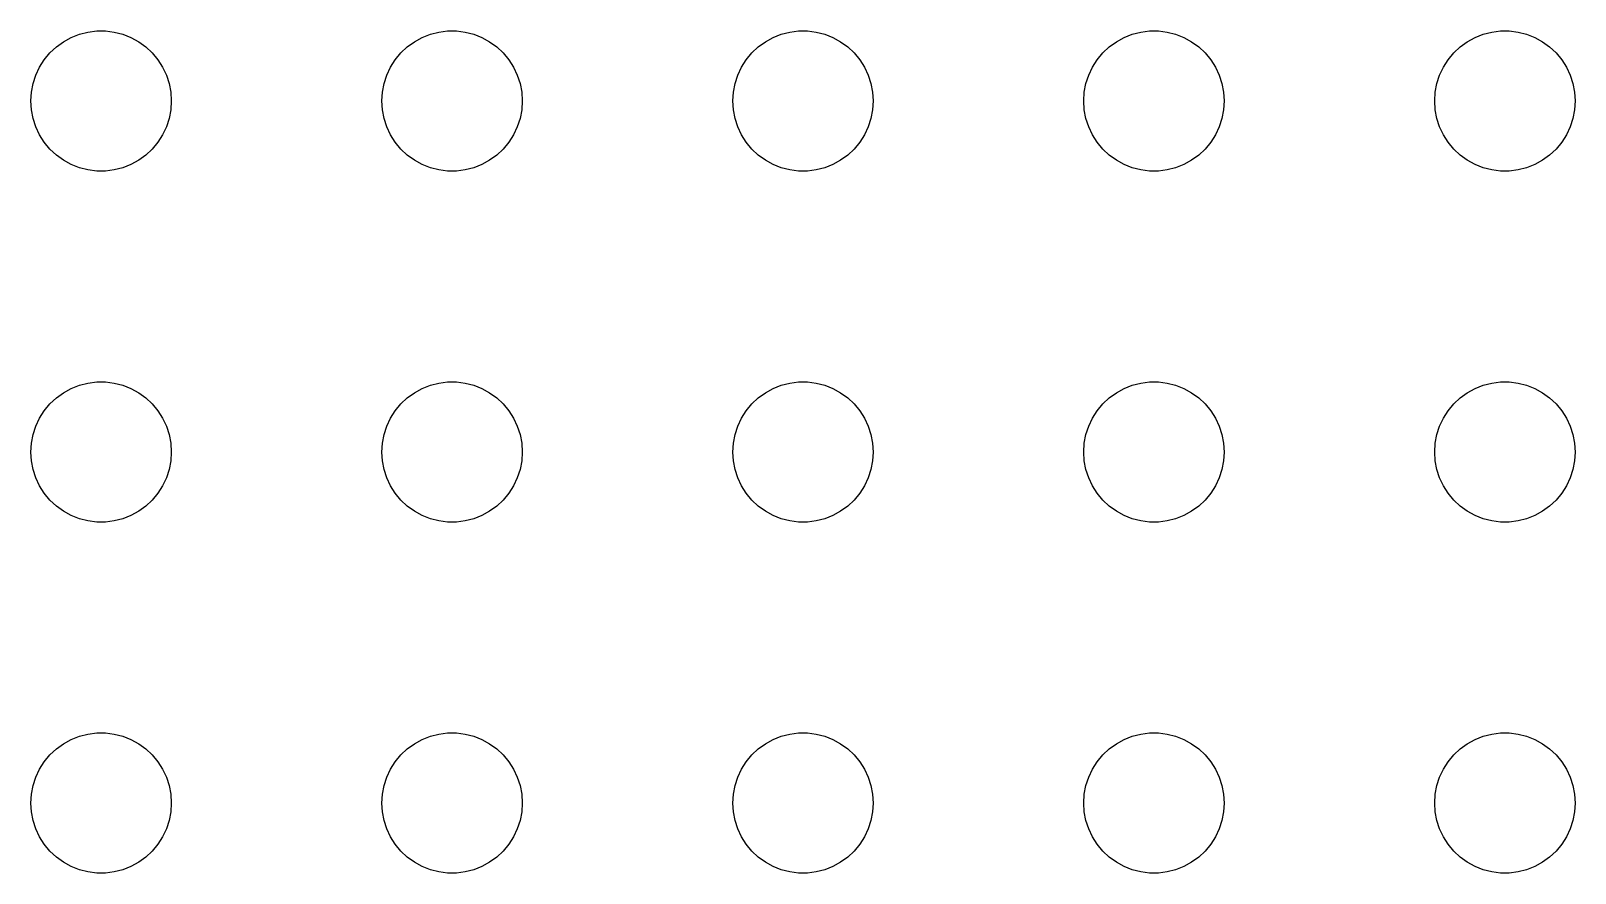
# Model space of a CAD drawing. Header units: metres. Extents: x -134 to 134, y 518 to 1078.
# Drawn here: x -69 to -36, y 546 to 564 of the extents above; entities that cross this region are included whole.
import ezdxf

# ---------------------------------------------------------------- set-up
doc = ezdxf.new("R2010")
doc.units = ezdxf.units.M

msp = doc.modelspace()

# ---------------------------------------------------------------- linework, layer by layer
for p, q in [((-67.9635, 563.927), (-67.7811, 563.973)), ((-67.7811, 563.973), (-67.5942, 563.997)), ((-67.5942, 563.997), (-67.4058, 563.997)), ((-67.4058, 563.997), (-67.2189, 563.973)), ((-67.2189, 563.973), (-67.0365, 563.927)), ((-60.4635, 563.927), (-60.2811, 563.973)), ((-60.2811, 563.973), (-60.0942, 563.997)), ((-60.0942, 563.997), (-59.9058, 563.997)), ((-59.9058, 563.997), (-59.7189, 563.973)), ((-59.7189, 563.973), (-59.5365, 563.927)), ((-52.9635, 563.927), (-52.7811, 563.973)), ((-52.7811, 563.973), (-52.5942, 563.997)), ((-52.5942, 563.997), (-52.4058, 563.997)), ((-52.4058, 563.997), (-52.2189, 563.973)), ((-52.2189, 563.973), (-52.0365, 563.927)), ((-45.4635, 563.927), (-45.2811, 563.973)), ((-45.2811, 563.973), (-45.0942, 563.997)), ((-45.0942, 563.997), (-44.9058, 563.997)), ((-44.9058, 563.997), (-44.7189, 563.973)), ((-44.7189, 563.973), (-44.5365, 563.927)), ((-37.9635, 563.927), (-37.7811, 563.973)), ((-37.7811, 563.973), (-37.5942, 563.997)), ((-37.5942, 563.997), (-37.4058, 563.997)), ((-37.4058, 563.997), (-37.2189, 563.973)), ((-37.2189, 563.973), (-37.0365, 563.927)), ((-68.5934, 563.527), (-68.4561, 563.656)), ((-68.4561, 563.656), (-68.3037, 563.766)), ((-68.3037, 563.766), (-68.1387, 563.857)), ((-68.1387, 563.857), (-67.9635, 563.927)), ((-67.0365, 563.927), (-66.8613, 563.857)), ((-66.8613, 563.857), (-66.6963, 563.766)), ((-66.6963, 563.766), (-66.5439, 563.656)), ((-66.5439, 563.656), (-66.4065, 563.527)), ((-61.0934, 563.527), (-60.9561, 563.656)), ((-60.9561, 563.656), (-60.8037, 563.766)), ((-60.8037, 563.766), (-60.6387, 563.857)), ((-60.6387, 563.857), (-60.4635, 563.927)), ((-59.5365, 563.927), (-59.3613, 563.857)), ((-59.3613, 563.857), (-59.1963, 563.766)), ((-59.1963, 563.766), (-59.0439, 563.656)), ((-59.0439, 563.656), (-58.9065, 563.527)), ((-53.5934, 563.527), (-53.4561, 563.656)), ((-53.4561, 563.656), (-53.3037, 563.766)), ((-53.3037, 563.766), (-53.1387, 563.857)), ((-53.1387, 563.857), (-52.9635, 563.927)), ((-52.0365, 563.927), (-51.8613, 563.857)), ((-51.8613, 563.857), (-51.6963, 563.766)), ((-51.6963, 563.766), (-51.5439, 563.656)), ((-51.5439, 563.656), (-51.4065, 563.527)), ((-46.0934, 563.527), (-45.9561, 563.656)), ((-45.9561, 563.656), (-45.8037, 563.766)), ((-45.8037, 563.766), (-45.6387, 563.857)), ((-45.6387, 563.857), (-45.4635, 563.927)), ((-44.5365, 563.927), (-44.3613, 563.857)), ((-44.3613, 563.857), (-44.1963, 563.766)), ((-44.1963, 563.766), (-44.0439, 563.656)), ((-44.0439, 563.656), (-43.9065, 563.527)), ((-38.5934, 563.527), (-38.4561, 563.656)), ((-38.4561, 563.656), (-38.3037, 563.766)), ((-38.3037, 563.766), (-38.1387, 563.857)), ((-38.1387, 563.857), (-37.9635, 563.927)), ((-37.0365, 563.927), (-36.8613, 563.857)), ((-36.8613, 563.857), (-36.6963, 563.766)), ((-36.6963, 563.766), (-36.5439, 563.656)), ((-36.5439, 563.656), (-36.4065, 563.527)), ((-68.8145, 563.223), (-68.7135, 563.382)), ((-68.7135, 563.382), (-68.5934, 563.527)), ((-66.4065, 563.527), (-66.2865, 563.382)), ((-66.2865, 563.382), (-66.1855, 563.223)), ((-61.3145, 563.223), (-61.2135, 563.382)), ((-61.2135, 563.382), (-61.0934, 563.527)), ((-58.9065, 563.527), (-58.7865, 563.382)), ((-58.7865, 563.382), (-58.6855, 563.223)), ((-53.8145, 563.223), (-53.7135, 563.382)), ((-53.7135, 563.382), (-53.5934, 563.527)), ((-51.4065, 563.527), (-51.2865, 563.382)), ((-51.2865, 563.382), (-51.1855, 563.223)), ((-46.3145, 563.223), (-46.2135, 563.382)), ((-46.2135, 563.382), (-46.0934, 563.527)), ((-43.9065, 563.527), (-43.7865, 563.382)), ((-43.7865, 563.382), (-43.6855, 563.223)), ((-38.8145, 563.223), (-38.7135, 563.382)), ((-38.7135, 563.382), (-38.5934, 563.527)), ((-36.4065, 563.527), (-36.2865, 563.382)), ((-36.2865, 563.382), (-36.1855, 563.223)), ((-68.9529, 562.873), (-68.8947, 563.052)), ((-68.8947, 563.052), (-68.8145, 563.223)), ((-66.1855, 563.223), (-66.1053, 563.052)), ((-66.1053, 563.052), (-66.0471, 562.873)), ((-61.4529, 562.873), (-61.3947, 563.052)), ((-61.3947, 563.052), (-61.3145, 563.223)), ((-58.6855, 563.223), (-58.6053, 563.052)), ((-58.6053, 563.052), (-58.5471, 562.873)), ((-53.9529, 562.873), (-53.8947, 563.052)), ((-53.8947, 563.052), (-53.8145, 563.223)), ((-51.1855, 563.223), (-51.1053, 563.052)), ((-51.1053, 563.052), (-51.0471, 562.873)), ((-46.4529, 562.873), (-46.3947, 563.052)), ((-46.3947, 563.052), (-46.3145, 563.223)), ((-43.6855, 563.223), (-43.6053, 563.052)), ((-43.6053, 563.052), (-43.5471, 562.873)), ((-38.9529, 562.873), (-38.8947, 563.052)), ((-38.8947, 563.052), (-38.8145, 563.223)), ((-36.1855, 563.223), (-36.1053, 563.052)), ((-36.1053, 563.052), (-36.0471, 562.873)), ((-69, 562.5), (-68.9882, 562.688)), ((-68.9882, 562.688), (-68.9529, 562.873)), ((-66.0471, 562.873), (-66.0118, 562.688)), ((-66.0118, 562.688), (-66, 562.5)), ((-61.5, 562.5), (-61.4882, 562.688)), ((-61.4882, 562.688), (-61.4529, 562.873)), ((-58.5471, 562.873), (-58.5118, 562.688)), ((-58.5118, 562.688), (-58.5, 562.5)), ((-54, 562.5), (-53.9882, 562.688)), ((-53.9882, 562.688), (-53.9529, 562.873)), ((-51.0471, 562.873), (-51.0118, 562.688)), ((-51.0118, 562.688), (-51, 562.5)), ((-46.5, 562.5), (-46.4882, 562.688)), ((-46.4882, 562.688), (-46.4529, 562.873)), ((-43.5471, 562.873), (-43.5118, 562.688)), ((-43.5118, 562.688), (-43.5, 562.5)), ((-39, 562.5), (-38.9882, 562.688)), ((-38.9882, 562.688), (-38.9529, 562.873)), ((-36.0471, 562.873), (-36.0118, 562.688)), ((-36.0118, 562.688), (-36, 562.5)), ((-68.9882, 562.312), (-69, 562.5)), ((-66, 562.5), (-66.0118, 562.312)), ((-61.4882, 562.312), (-61.5, 562.5)), ((-58.5, 562.5), (-58.5118, 562.312)), ((-53.9882, 562.312), (-54, 562.5)), ((-51, 562.5), (-51.0118, 562.312)), ((-46.4882, 562.312), (-46.5, 562.5)), ((-43.5, 562.5), (-43.5118, 562.312)), ((-38.9882, 562.312), (-39, 562.5)), ((-36, 562.5), (-36.0118, 562.312)), ((-68.9529, 562.127), (-68.9882, 562.312)), ((-68.8947, 561.948), (-68.9529, 562.127)), ((-66.0471, 562.127), (-66.1053, 561.948)), ((-66.0118, 562.312), (-66.0471, 562.127)), ((-61.4529, 562.127), (-61.4882, 562.312)), ((-61.3947, 561.948), (-61.4529, 562.127)), ((-58.5471, 562.127), (-58.6053, 561.948)), ((-58.5118, 562.312), (-58.5471, 562.127)), ((-53.9529, 562.127), (-53.9882, 562.312)), ((-53.8947, 561.948), (-53.9529, 562.127)), ((-51.0471, 562.127), (-51.1053, 561.948)), ((-51.0118, 562.312), (-51.0471, 562.127)), ((-46.4529, 562.127), (-46.4882, 562.312)), ((-46.3947, 561.948), (-46.4529, 562.127)), ((-43.5471, 562.127), (-43.6053, 561.948)), ((-43.5118, 562.312), (-43.5471, 562.127)), ((-38.9529, 562.127), (-38.9882, 562.312)), ((-38.8947, 561.948), (-38.9529, 562.127)), ((-36.0471, 562.127), (-36.1053, 561.948)), ((-36.0118, 562.312), (-36.0471, 562.127)), ((-68.8145, 561.777), (-68.8947, 561.948)), ((-68.7135, 561.618), (-68.8145, 561.777)), ((-66.1855, 561.777), (-66.2865, 561.618)), ((-66.1053, 561.948), (-66.1855, 561.777)), ((-61.3145, 561.777), (-61.3947, 561.948)), ((-61.2135, 561.618), (-61.3145, 561.777)), ((-58.6855, 561.777), (-58.7865, 561.618)), ((-58.6053, 561.948), (-58.6855, 561.777)), ((-53.8145, 561.777), (-53.8947, 561.948)), ((-53.7135, 561.618), (-53.8145, 561.777)), ((-51.1855, 561.777), (-51.2865, 561.618)), ((-51.1053, 561.948), (-51.1855, 561.777)), ((-46.3145, 561.777), (-46.3947, 561.948)), ((-46.2135, 561.618), (-46.3145, 561.777)), ((-43.6855, 561.777), (-43.7865, 561.618)), ((-43.6053, 561.948), (-43.6855, 561.777)), ((-38.8145, 561.777), (-38.8947, 561.948)), ((-38.7135, 561.618), (-38.8145, 561.777)), ((-36.1855, 561.777), (-36.2865, 561.618)), ((-36.1053, 561.948), (-36.1855, 561.777)), ((-68.5934, 561.473), (-68.7135, 561.618)), ((-68.4561, 561.344), (-68.5934, 561.473)), ((-68.3037, 561.234), (-68.4561, 561.344)), ((-66.5439, 561.344), (-66.6963, 561.234)), ((-66.4065, 561.473), (-66.5439, 561.344)), ((-66.2865, 561.618), (-66.4065, 561.473)), ((-61.0934, 561.473), (-61.2135, 561.618)), ((-60.9561, 561.344), (-61.0934, 561.473)), ((-60.8037, 561.234), (-60.9561, 561.344)), ((-59.0439, 561.344), (-59.1963, 561.234)), ((-58.9065, 561.473), (-59.0439, 561.344)), ((-58.7865, 561.618), (-58.9065, 561.473)), ((-53.5934, 561.473), (-53.7135, 561.618)), ((-53.4561, 561.344), (-53.5934, 561.473)), ((-53.3037, 561.234), (-53.4561, 561.344)), ((-51.5439, 561.344), (-51.6963, 561.234)), ((-51.4065, 561.473), (-51.5439, 561.344)), ((-51.2865, 561.618), (-51.4065, 561.473)), ((-46.0934, 561.473), (-46.2135, 561.618)), ((-45.9561, 561.344), (-46.0934, 561.473)), ((-45.8037, 561.234), (-45.9561, 561.344)), ((-44.0439, 561.344), (-44.1963, 561.234)), ((-43.9065, 561.473), (-44.0439, 561.344)), ((-43.7865, 561.618), (-43.9065, 561.473)), ((-38.5934, 561.473), (-38.7135, 561.618)), ((-38.4561, 561.344), (-38.5934, 561.473)), ((-38.3037, 561.234), (-38.4561, 561.344)), ((-36.5439, 561.344), (-36.6963, 561.234)), ((-36.4065, 561.473), (-36.5439, 561.344)), ((-36.2865, 561.618), (-36.4065, 561.473)), ((-68.1387, 561.143), (-68.3037, 561.234)), ((-67.9635, 561.073), (-68.1387, 561.143)), ((-67.7811, 561.027), (-67.9635, 561.073)), ((-67.5942, 561.003), (-67.7811, 561.027)), ((-67.4058, 561.003), (-67.5942, 561.003)), ((-67.2189, 561.027), (-67.4058, 561.003)), ((-67.0365, 561.073), (-67.2189, 561.027)), ((-66.8613, 561.143), (-67.0365, 561.073)), ((-66.6963, 561.234), (-66.8613, 561.143)), ((-60.6387, 561.143), (-60.8037, 561.234)), ((-60.4635, 561.073), (-60.6387, 561.143)), ((-60.2811, 561.027), (-60.4635, 561.073)), ((-60.0942, 561.003), (-60.2811, 561.027)), ((-59.9058, 561.003), (-60.0942, 561.003)), ((-59.7189, 561.027), (-59.9058, 561.003)), ((-59.5365, 561.073), (-59.7189, 561.027)), ((-59.3613, 561.143), (-59.5365, 561.073)), ((-59.1963, 561.234), (-59.3613, 561.143)), ((-53.1387, 561.143), (-53.3037, 561.234)), ((-52.9635, 561.073), (-53.1387, 561.143)), ((-52.7811, 561.027), (-52.9635, 561.073)), ((-52.5942, 561.003), (-52.7811, 561.027)), ((-52.4058, 561.003), (-52.5942, 561.003)), ((-52.2189, 561.027), (-52.4058, 561.003)), ((-52.0365, 561.073), (-52.2189, 561.027)), ((-51.8613, 561.143), (-52.0365, 561.073)), ((-51.6963, 561.234), (-51.8613, 561.143)), ((-45.6387, 561.143), (-45.8037, 561.234)), ((-45.4635, 561.073), (-45.6387, 561.143)), ((-45.2811, 561.027), (-45.4635, 561.073)), ((-45.0942, 561.003), (-45.2811, 561.027)), ((-44.9058, 561.003), (-45.0942, 561.003)), ((-44.7189, 561.027), (-44.9058, 561.003)), ((-44.5365, 561.073), (-44.7189, 561.027)), ((-44.3613, 561.143), (-44.5365, 561.073)), ((-44.1963, 561.234), (-44.3613, 561.143)), ((-38.1387, 561.143), (-38.3037, 561.234)), ((-37.9635, 561.073), (-38.1387, 561.143)), ((-37.7811, 561.027), (-37.9635, 561.073)), ((-37.5942, 561.003), (-37.7811, 561.027)), ((-37.4058, 561.003), (-37.5942, 561.003)), ((-37.2189, 561.027), (-37.4058, 561.003)), ((-37.0365, 561.073), (-37.2189, 561.027)), ((-36.8613, 561.143), (-37.0365, 561.073)), ((-36.6963, 561.234), (-36.8613, 561.143)), ((-68.1387, 556.357), (-67.9635, 556.427)), ((-67.9635, 556.427), (-67.7811, 556.473)), ((-67.7811, 556.473), (-67.5942, 556.497)), ((-67.5942, 556.497), (-67.4058, 556.497)), ((-67.4058, 556.497), (-67.2189, 556.473)), ((-67.2189, 556.473), (-67.0365, 556.427)), ((-67.0365, 556.427), (-66.8613, 556.357)), ((-60.6387, 556.357), (-60.4635, 556.427)), ((-60.4635, 556.427), (-60.2811, 556.473)), ((-60.2811, 556.473), (-60.0942, 556.497)), ((-60.0942, 556.497), (-59.9058, 556.497)), ((-59.9058, 556.497), (-59.7189, 556.473)), ((-59.7189, 556.473), (-59.5365, 556.427)), ((-59.5365, 556.427), (-59.3613, 556.357)), ((-53.1387, 556.357), (-52.9635, 556.427)), ((-52.9635, 556.427), (-52.7811, 556.473)), ((-52.7811, 556.473), (-52.5942, 556.497)), ((-52.5942, 556.497), (-52.4058, 556.497)), ((-52.4058, 556.497), (-52.2189, 556.473)), ((-52.2189, 556.473), (-52.0365, 556.427)), ((-52.0365, 556.427), (-51.8613, 556.357)), ((-45.6387, 556.357), (-45.4635, 556.427)), ((-45.4635, 556.427), (-45.2811, 556.473)), ((-45.2811, 556.473), (-45.0942, 556.497)), ((-45.0942, 556.497), (-44.9058, 556.497)), ((-44.9058, 556.497), (-44.7189, 556.473)), ((-44.7189, 556.473), (-44.5365, 556.427)), ((-44.5365, 556.427), (-44.3613, 556.357)), ((-38.1387, 556.357), (-37.9635, 556.427)), ((-37.9635, 556.427), (-37.7811, 556.473)), ((-37.7811, 556.473), (-37.5942, 556.497)), ((-37.5942, 556.497), (-37.4058, 556.497)), ((-37.4058, 556.497), (-37.2189, 556.473)), ((-37.2189, 556.473), (-37.0365, 556.427)), ((-37.0365, 556.427), (-36.8613, 556.357)), ((-68.5934, 556.027), (-68.4561, 556.156)), ((-68.4561, 556.156), (-68.3037, 556.266)), ((-68.3037, 556.266), (-68.1387, 556.357)), ((-66.8613, 556.357), (-66.6963, 556.266)), ((-66.6963, 556.266), (-66.5439, 556.156)), ((-66.5439, 556.156), (-66.4065, 556.027)), ((-61.0934, 556.027), (-60.9561, 556.156)), ((-60.9561, 556.156), (-60.8037, 556.266)), ((-60.8037, 556.266), (-60.6387, 556.357)), ((-59.3613, 556.357), (-59.1963, 556.266)), ((-59.1963, 556.266), (-59.0439, 556.156)), ((-59.0439, 556.156), (-58.9065, 556.027)), ((-53.5934, 556.027), (-53.4561, 556.156)), ((-53.4561, 556.156), (-53.3037, 556.266)), ((-53.3037, 556.266), (-53.1387, 556.357)), ((-51.8613, 556.357), (-51.6963, 556.266)), ((-51.6963, 556.266), (-51.5439, 556.156)), ((-51.5439, 556.156), (-51.4065, 556.027)), ((-46.0934, 556.027), (-45.9561, 556.156)), ((-45.9561, 556.156), (-45.8037, 556.266)), ((-45.8037, 556.266), (-45.6387, 556.357)), ((-44.3613, 556.357), (-44.1963, 556.266)), ((-44.1963, 556.266), (-44.0439, 556.156)), ((-44.0439, 556.156), (-43.9065, 556.027)), ((-38.5934, 556.027), (-38.4561, 556.156)), ((-38.4561, 556.156), (-38.3037, 556.266)), ((-38.3037, 556.266), (-38.1387, 556.357)), ((-36.8613, 556.357), (-36.6963, 556.266)), ((-36.6963, 556.266), (-36.5439, 556.156)), ((-36.5439, 556.156), (-36.4065, 556.027)), ((-68.8947, 555.552), (-68.8145, 555.723)), ((-68.8145, 555.723), (-68.7135, 555.882)), ((-68.7135, 555.882), (-68.5934, 556.027)), ((-66.4065, 556.027), (-66.2865, 555.882)), ((-66.2865, 555.882), (-66.1855, 555.723)), ((-66.1855, 555.723), (-66.1053, 555.552)), ((-61.3947, 555.552), (-61.3145, 555.723)), ((-61.3145, 555.723), (-61.2135, 555.882)), ((-61.2135, 555.882), (-61.0934, 556.027)), ((-58.9065, 556.027), (-58.7865, 555.882)), ((-58.7865, 555.882), (-58.6855, 555.723)), ((-58.6855, 555.723), (-58.6053, 555.552)), ((-53.8947, 555.552), (-53.8145, 555.723)), ((-53.8145, 555.723), (-53.7135, 555.882)), ((-53.7135, 555.882), (-53.5934, 556.027)), ((-51.4065, 556.027), (-51.2865, 555.882)), ((-51.2865, 555.882), (-51.1855, 555.723)), ((-51.1855, 555.723), (-51.1053, 555.552)), ((-46.3947, 555.552), (-46.3145, 555.723)), ((-46.3145, 555.723), (-46.2135, 555.882)), ((-46.2135, 555.882), (-46.0934, 556.027)), ((-43.9065, 556.027), (-43.7865, 555.882)), ((-43.7865, 555.882), (-43.6855, 555.723)), ((-43.6855, 555.723), (-43.6053, 555.552)), ((-38.8947, 555.552), (-38.8145, 555.723)), ((-38.8145, 555.723), (-38.7135, 555.882)), ((-38.7135, 555.882), (-38.5934, 556.027)), ((-36.4065, 556.027), (-36.2865, 555.882)), ((-36.2865, 555.882), (-36.1855, 555.723)), ((-36.1855, 555.723), (-36.1053, 555.552)), ((-68.9529, 555.373), (-68.8947, 555.552)), ((-66.1053, 555.552), (-66.0471, 555.373)), ((-61.4529, 555.373), (-61.3947, 555.552)), ((-58.6053, 555.552), (-58.5471, 555.373)), ((-53.9529, 555.373), (-53.8947, 555.552)), ((-51.1053, 555.552), (-51.0471, 555.373)), ((-46.4529, 555.373), (-46.3947, 555.552)), ((-43.6053, 555.552), (-43.5471, 555.373)), ((-38.9529, 555.373), (-38.8947, 555.552)), ((-36.1053, 555.552), (-36.0471, 555.373)), ((-69, 555), (-68.9882, 555.188)), ((-68.9882, 555.188), (-68.9529, 555.373)), ((-66.0471, 555.373), (-66.0118, 555.188)), ((-66.0118, 555.188), (-66, 555)), ((-61.5, 555), (-61.4882, 555.188)), ((-61.4882, 555.188), (-61.4529, 555.373)), ((-58.5471, 555.373), (-58.5118, 555.188)), ((-58.5118, 555.188), (-58.5, 555)), ((-54, 555), (-53.9882, 555.188)), ((-53.9882, 555.188), (-53.9529, 555.373)), ((-51.0471, 555.373), (-51.0118, 555.188)), ((-51.0118, 555.188), (-51, 555)), ((-46.5, 555), (-46.4882, 555.188)), ((-46.4882, 555.188), (-46.4529, 555.373)), ((-43.5471, 555.373), (-43.5118, 555.188)), ((-43.5118, 555.188), (-43.5, 555)), ((-39, 555), (-38.9882, 555.188)), ((-38.9882, 555.188), (-38.9529, 555.373)), ((-36.0471, 555.373), (-36.0118, 555.188)), ((-36.0118, 555.188), (-36, 555)), ((-68.9882, 554.812), (-69, 555)), ((-68.9529, 554.627), (-68.9882, 554.812)), ((-66.0118, 554.812), (-66.0471, 554.627)), ((-66, 555), (-66.0118, 554.812)), ((-61.4882, 554.812), (-61.5, 555)), ((-61.4529, 554.627), (-61.4882, 554.812)), ((-58.5118, 554.812), (-58.5471, 554.627)), ((-58.5, 555), (-58.5118, 554.812)), ((-53.9882, 554.812), (-54, 555)), ((-53.9529, 554.627), (-53.9882, 554.812)), ((-51.0118, 554.812), (-51.0471, 554.627)), ((-51, 555), (-51.0118, 554.812)), ((-46.4882, 554.812), (-46.5, 555)), ((-46.4529, 554.627), (-46.4882, 554.812)), ((-43.5118, 554.812), (-43.5471, 554.627)), ((-43.5, 555), (-43.5118, 554.812)), ((-38.9882, 554.812), (-39, 555)), ((-38.9529, 554.627), (-38.9882, 554.812)), ((-36.0118, 554.812), (-36.0471, 554.627)), ((-36, 555), (-36.0118, 554.812)), ((-68.8947, 554.448), (-68.9529, 554.627)), ((-68.8145, 554.277), (-68.8947, 554.448)), ((-66.1053, 554.448), (-66.1855, 554.277)), ((-66.0471, 554.627), (-66.1053, 554.448)), ((-61.3947, 554.448), (-61.4529, 554.627)), ((-61.3145, 554.277), (-61.3947, 554.448)), ((-58.6053, 554.448), (-58.6855, 554.277)), ((-58.5471, 554.627), (-58.6053, 554.448)), ((-53.8947, 554.448), (-53.9529, 554.627)), ((-53.8145, 554.277), (-53.8947, 554.448)), ((-51.1053, 554.448), (-51.1855, 554.277)), ((-51.0471, 554.627), (-51.1053, 554.448)), ((-46.3947, 554.448), (-46.4529, 554.627)), ((-46.3145, 554.277), (-46.3947, 554.448)), ((-43.6053, 554.448), (-43.6855, 554.277)), ((-43.5471, 554.627), (-43.6053, 554.448)), ((-38.8947, 554.448), (-38.9529, 554.627)), ((-38.8145, 554.277), (-38.8947, 554.448)), ((-36.1053, 554.448), (-36.1855, 554.277)), ((-36.0471, 554.627), (-36.1053, 554.448)), ((-68.7135, 554.118), (-68.8145, 554.277)), ((-68.5934, 553.973), (-68.7135, 554.118)), ((-66.2865, 554.118), (-66.4065, 553.973)), ((-66.1855, 554.277), (-66.2865, 554.118)), ((-61.2135, 554.118), (-61.3145, 554.277)), ((-61.0934, 553.973), (-61.2135, 554.118)), ((-58.7865, 554.118), (-58.9065, 553.973)), ((-58.6855, 554.277), (-58.7865, 554.118)), ((-53.7135, 554.118), (-53.8145, 554.277)), ((-53.5934, 553.973), (-53.7135, 554.118)), ((-51.2865, 554.118), (-51.4065, 553.973)), ((-51.1855, 554.277), (-51.2865, 554.118)), ((-46.2135, 554.118), (-46.3145, 554.277)), ((-46.0934, 553.973), (-46.2135, 554.118)), ((-43.7865, 554.118), (-43.9065, 553.973)), ((-43.6855, 554.277), (-43.7865, 554.118)), ((-38.7135, 554.118), (-38.8145, 554.277)), ((-38.5934, 553.973), (-38.7135, 554.118)), ((-36.2865, 554.118), (-36.4065, 553.973)), ((-36.1855, 554.277), (-36.2865, 554.118)), ((-68.4561, 553.844), (-68.5934, 553.973)), ((-68.3037, 553.734), (-68.4561, 553.844)), ((-66.5439, 553.844), (-66.6963, 553.734)), ((-66.4065, 553.973), (-66.5439, 553.844)), ((-60.9561, 553.844), (-61.0934, 553.973)), ((-60.8037, 553.734), (-60.9561, 553.844)), ((-59.0439, 553.844), (-59.1963, 553.734)), ((-58.9065, 553.973), (-59.0439, 553.844)), ((-53.4561, 553.844), (-53.5934, 553.973)), ((-53.3037, 553.734), (-53.4561, 553.844)), ((-51.5439, 553.844), (-51.6963, 553.734)), ((-51.4065, 553.973), (-51.5439, 553.844)), ((-45.9561, 553.844), (-46.0934, 553.973)), ((-45.8037, 553.734), (-45.9561, 553.844)), ((-44.0439, 553.844), (-44.1963, 553.734)), ((-43.9065, 553.973), (-44.0439, 553.844)), ((-38.4561, 553.844), (-38.5934, 553.973)), ((-38.3037, 553.734), (-38.4561, 553.844)), ((-36.5439, 553.844), (-36.6963, 553.734)), ((-36.4065, 553.973), (-36.5439, 553.844)), ((-68.1387, 553.643), (-68.3037, 553.734)), ((-67.9635, 553.573), (-68.1387, 553.643)), ((-67.7811, 553.527), (-67.9635, 553.573)), ((-67.5942, 553.503), (-67.7811, 553.527)), ((-67.4058, 553.503), (-67.5942, 553.503)), ((-67.2189, 553.527), (-67.4058, 553.503)), ((-67.0365, 553.573), (-67.2189, 553.527)), ((-66.8613, 553.643), (-67.0365, 553.573)), ((-66.6963, 553.734), (-66.8613, 553.643)), ((-60.6387, 553.643), (-60.8037, 553.734)), ((-60.4635, 553.573), (-60.6387, 553.643)), ((-60.2811, 553.527), (-60.4635, 553.573)), ((-60.0942, 553.503), (-60.2811, 553.527)), ((-59.9058, 553.503), (-60.0942, 553.503)), ((-59.7189, 553.527), (-59.9058, 553.503)), ((-59.5365, 553.573), (-59.7189, 553.527)), ((-59.3613, 553.643), (-59.5365, 553.573)), ((-59.1963, 553.734), (-59.3613, 553.643)), ((-53.1387, 553.643), (-53.3037, 553.734)), ((-52.9635, 553.573), (-53.1387, 553.643)), ((-52.7811, 553.527), (-52.9635, 553.573)), ((-52.5942, 553.503), (-52.7811, 553.527)), ((-52.4058, 553.503), (-52.5942, 553.503)), ((-52.2189, 553.527), (-52.4058, 553.503)), ((-52.0365, 553.573), (-52.2189, 553.527)), ((-51.8613, 553.643), (-52.0365, 553.573)), ((-51.6963, 553.734), (-51.8613, 553.643)), ((-45.6387, 553.643), (-45.8037, 553.734)), ((-45.4635, 553.573), (-45.6387, 553.643)), ((-45.2811, 553.527), (-45.4635, 553.573)), ((-45.0942, 553.503), (-45.2811, 553.527)), ((-44.9058, 553.503), (-45.0942, 553.503)), ((-44.7189, 553.527), (-44.9058, 553.503)), ((-44.5365, 553.573), (-44.7189, 553.527)), ((-44.3613, 553.643), (-44.5365, 553.573)), ((-44.1963, 553.734), (-44.3613, 553.643)), ((-38.1387, 553.643), (-38.3037, 553.734)), ((-37.9635, 553.573), (-38.1387, 553.643)), ((-37.7811, 553.527), (-37.9635, 553.573)), ((-37.5942, 553.503), (-37.7811, 553.527)), ((-37.4058, 553.503), (-37.5942, 553.503)), ((-37.2189, 553.527), (-37.4058, 553.503)), ((-37.0365, 553.573), (-37.2189, 553.527)), ((-36.8613, 553.643), (-37.0365, 553.573)), ((-36.6963, 553.734), (-36.8613, 553.643)), ((-68.3037, 548.766), (-68.1387, 548.857)), ((-68.1387, 548.857), (-67.9635, 548.927)), ((-67.9635, 548.927), (-67.7811, 548.973)), ((-67.7811, 548.973), (-67.5942, 548.997)), ((-67.5942, 548.997), (-67.4058, 548.997)), ((-67.4058, 548.997), (-67.2189, 548.973)), ((-67.2189, 548.973), (-67.0365, 548.927)), ((-67.0365, 548.927), (-66.8613, 548.857)), ((-66.8613, 548.857), (-66.6963, 548.766)), ((-60.8037, 548.766), (-60.6387, 548.857)), ((-60.6387, 548.857), (-60.4635, 548.927)), ((-60.4635, 548.927), (-60.2811, 548.973)), ((-60.2811, 548.973), (-60.0942, 548.997)), ((-60.0942, 548.997), (-59.9058, 548.997)), ((-59.9058, 548.997), (-59.7189, 548.973)), ((-59.7189, 548.973), (-59.5365, 548.927)), ((-59.5365, 548.927), (-59.3613, 548.857)), ((-59.3613, 548.857), (-59.1963, 548.766)), ((-53.3037, 548.766), (-53.1387, 548.857)), ((-53.1387, 548.857), (-52.9635, 548.927)), ((-52.9635, 548.927), (-52.7811, 548.973)), ((-52.7811, 548.973), (-52.5942, 548.997)), ((-52.5942, 548.997), (-52.4058, 548.997)), ((-52.4058, 548.997), (-52.2189, 548.973)), ((-52.2189, 548.973), (-52.0365, 548.927)), ((-52.0365, 548.927), (-51.8613, 548.857)), ((-51.8613, 548.857), (-51.6963, 548.766)), ((-45.8037, 548.766), (-45.6387, 548.857)), ((-45.6387, 548.857), (-45.4635, 548.927)), ((-45.4635, 548.927), (-45.2811, 548.973)), ((-45.2811, 548.973), (-45.0942, 548.997)), ((-45.0942, 548.997), (-44.9058, 548.997)), ((-44.9058, 548.997), (-44.7189, 548.973)), ((-44.7189, 548.973), (-44.5365, 548.927)), ((-44.5365, 548.927), (-44.3613, 548.857)), ((-44.3613, 548.857), (-44.1963, 548.766)), ((-38.3037, 548.766), (-38.1387, 548.857)), ((-38.1387, 548.857), (-37.9635, 548.927)), ((-37.9635, 548.927), (-37.7811, 548.973)), ((-37.7811, 548.973), (-37.5942, 548.997)), ((-37.5942, 548.997), (-37.4058, 548.997)), ((-37.4058, 548.997), (-37.2189, 548.973)), ((-37.2189, 548.973), (-37.0365, 548.927)), ((-37.0365, 548.927), (-36.8613, 548.857)), ((-36.8613, 548.857), (-36.6963, 548.766)), ((-68.7135, 548.382), (-68.5934, 548.527)), ((-68.5934, 548.527), (-68.4561, 548.656)), ((-68.4561, 548.656), (-68.3037, 548.766)), ((-66.6963, 548.766), (-66.5439, 548.656)), ((-66.5439, 548.656), (-66.4065, 548.527)), ((-66.4065, 548.527), (-66.2865, 548.382)), ((-61.2135, 548.382), (-61.0934, 548.527)), ((-61.0934, 548.527), (-60.9561, 548.656)), ((-60.9561, 548.656), (-60.8037, 548.766)), ((-59.1963, 548.766), (-59.0439, 548.656)), ((-59.0439, 548.656), (-58.9065, 548.527)), ((-58.9065, 548.527), (-58.7865, 548.382)), ((-53.7135, 548.382), (-53.5934, 548.527)), ((-53.5934, 548.527), (-53.4561, 548.656)), ((-53.4561, 548.656), (-53.3037, 548.766)), ((-51.6963, 548.766), (-51.5439, 548.656)), ((-51.5439, 548.656), (-51.4065, 548.527)), ((-51.4065, 548.527), (-51.2865, 548.382)), ((-46.2135, 548.382), (-46.0934, 548.527)), ((-46.0934, 548.527), (-45.9561, 548.656)), ((-45.9561, 548.656), (-45.8037, 548.766)), ((-44.1963, 548.766), (-44.0439, 548.656)), ((-44.0439, 548.656), (-43.9065, 548.527)), ((-43.9065, 548.527), (-43.7865, 548.382)), ((-38.7135, 548.382), (-38.5934, 548.527)), ((-38.5934, 548.527), (-38.4561, 548.656)), ((-38.4561, 548.656), (-38.3037, 548.766)), ((-36.6963, 548.766), (-36.5439, 548.656)), ((-36.5439, 548.656), (-36.4065, 548.527)), ((-36.4065, 548.527), (-36.2865, 548.382)), ((-68.8947, 548.052), (-68.8145, 548.223)), ((-68.8145, 548.223), (-68.7135, 548.382)), ((-66.2865, 548.382), (-66.1855, 548.223)), ((-66.1855, 548.223), (-66.1053, 548.052)), ((-61.3947, 548.052), (-61.3145, 548.223)), ((-61.3145, 548.223), (-61.2135, 548.382)), ((-58.7865, 548.382), (-58.6855, 548.223)), ((-58.6855, 548.223), (-58.6053, 548.052)), ((-53.8947, 548.052), (-53.8145, 548.223)), ((-53.8145, 548.223), (-53.7135, 548.382)), ((-51.2865, 548.382), (-51.1855, 548.223)), ((-51.1855, 548.223), (-51.1053, 548.052)), ((-46.3947, 548.052), (-46.3145, 548.223)), ((-46.3145, 548.223), (-46.2135, 548.382)), ((-43.7865, 548.382), (-43.6855, 548.223)), ((-43.6855, 548.223), (-43.6053, 548.052)), ((-38.8947, 548.052), (-38.8145, 548.223)), ((-38.8145, 548.223), (-38.7135, 548.382)), ((-36.2865, 548.382), (-36.1855, 548.223)), ((-36.1855, 548.223), (-36.1053, 548.052)), ((-68.9882, 547.688), (-68.9529, 547.873)), ((-68.9529, 547.873), (-68.8947, 548.052)), ((-66.1053, 548.052), (-66.0471, 547.873)), ((-66.0471, 547.873), (-66.0118, 547.688)), ((-61.4882, 547.688), (-61.4529, 547.873)), ((-61.4529, 547.873), (-61.3947, 548.052)), ((-58.6053, 548.052), (-58.5471, 547.873)), ((-58.5471, 547.873), (-58.5118, 547.688)), ((-53.9882, 547.688), (-53.9529, 547.873)), ((-53.9529, 547.873), (-53.8947, 548.052)), ((-51.1053, 548.052), (-51.0471, 547.873)), ((-51.0471, 547.873), (-51.0118, 547.688)), ((-46.4882, 547.688), (-46.4529, 547.873)), ((-46.4529, 547.873), (-46.3947, 548.052)), ((-43.6053, 548.052), (-43.5471, 547.873)), ((-43.5471, 547.873), (-43.5118, 547.688)), ((-38.9882, 547.688), (-38.9529, 547.873)), ((-38.9529, 547.873), (-38.8947, 548.052)), ((-36.1053, 548.052), (-36.0471, 547.873)), ((-36.0471, 547.873), (-36.0118, 547.688)), ((-69, 547.5), (-68.9882, 547.688)), ((-68.9882, 547.312), (-69, 547.5)), ((-66.0118, 547.688), (-66, 547.5)), ((-66, 547.5), (-66.0118, 547.312)), ((-61.5, 547.5), (-61.4882, 547.688)), ((-61.4882, 547.312), (-61.5, 547.5)), ((-58.5118, 547.688), (-58.5, 547.5)), ((-58.5, 547.5), (-58.5118, 547.312)), ((-54, 547.5), (-53.9882, 547.688)), ((-53.9882, 547.312), (-54, 547.5)), ((-51.0118, 547.688), (-51, 547.5)), ((-51, 547.5), (-51.0118, 547.312)), ((-46.5, 547.5), (-46.4882, 547.688)), ((-46.4882, 547.312), (-46.5, 547.5)), ((-43.5118, 547.688), (-43.5, 547.5)), ((-43.5, 547.5), (-43.5118, 547.312)), ((-39, 547.5), (-38.9882, 547.688)), ((-38.9882, 547.312), (-39, 547.5)), ((-36.0118, 547.688), (-36, 547.5)), ((-36, 547.5), (-36.0118, 547.312)), ((-68.9529, 547.127), (-68.9882, 547.312)), ((-66.0118, 547.312), (-66.0471, 547.127)), ((-61.4529, 547.127), (-61.4882, 547.312)), ((-58.5118, 547.312), (-58.5471, 547.127)), ((-53.9529, 547.127), (-53.9882, 547.312)), ((-51.0118, 547.312), (-51.0471, 547.127)), ((-46.4529, 547.127), (-46.4882, 547.312)), ((-43.5118, 547.312), (-43.5471, 547.127)), ((-38.9529, 547.127), (-38.9882, 547.312)), ((-36.0118, 547.312), (-36.0471, 547.127)), ((-68.8947, 546.948), (-68.9529, 547.127)), ((-68.8145, 546.777), (-68.8947, 546.948)), ((-66.1053, 546.948), (-66.1855, 546.777)), ((-66.0471, 547.127), (-66.1053, 546.948)), ((-61.3947, 546.948), (-61.4529, 547.127)), ((-61.3145, 546.777), (-61.3947, 546.948)), ((-58.6053, 546.948), (-58.6855, 546.777)), ((-58.5471, 547.127), (-58.6053, 546.948)), ((-53.8947, 546.948), (-53.9529, 547.127)), ((-53.8145, 546.777), (-53.8947, 546.948)), ((-51.1053, 546.948), (-51.1855, 546.777)), ((-51.0471, 547.127), (-51.1053, 546.948)), ((-46.3947, 546.948), (-46.4529, 547.127)), ((-46.3145, 546.777), (-46.3947, 546.948)), ((-43.6053, 546.948), (-43.6855, 546.777)), ((-43.5471, 547.127), (-43.6053, 546.948)), ((-38.8947, 546.948), (-38.9529, 547.127)), ((-38.8145, 546.777), (-38.8947, 546.948)), ((-36.1053, 546.948), (-36.1855, 546.777)), ((-36.0471, 547.127), (-36.1053, 546.948)), ((-68.7135, 546.618), (-68.8145, 546.777)), ((-68.5934, 546.473), (-68.7135, 546.618)), ((-66.2865, 546.618), (-66.4065, 546.473)), ((-66.1855, 546.777), (-66.2865, 546.618)), ((-61.2135, 546.618), (-61.3145, 546.777)), ((-61.0934, 546.473), (-61.2135, 546.618)), ((-58.7865, 546.618), (-58.9065, 546.473)), ((-58.6855, 546.777), (-58.7865, 546.618)), ((-53.7135, 546.618), (-53.8145, 546.777)), ((-53.5934, 546.473), (-53.7135, 546.618)), ((-51.2865, 546.618), (-51.4065, 546.473)), ((-51.1855, 546.777), (-51.2865, 546.618)), ((-46.2135, 546.618), (-46.3145, 546.777)), ((-46.0934, 546.473), (-46.2135, 546.618)), ((-43.7865, 546.618), (-43.9065, 546.473)), ((-43.6855, 546.777), (-43.7865, 546.618)), ((-38.7135, 546.618), (-38.8145, 546.777)), ((-38.5934, 546.473), (-38.7135, 546.618)), ((-36.2865, 546.618), (-36.4065, 546.473)), ((-36.1855, 546.777), (-36.2865, 546.618)), ((-68.4561, 546.344), (-68.5934, 546.473)), ((-68.3037, 546.234), (-68.4561, 546.344)), ((-68.1387, 546.143), (-68.3037, 546.234)), ((-66.6963, 546.234), (-66.8613, 546.143)), ((-66.5439, 546.344), (-66.6963, 546.234)), ((-66.4065, 546.473), (-66.5439, 546.344)), ((-60.9561, 546.344), (-61.0934, 546.473)), ((-60.8037, 546.234), (-60.9561, 546.344)), ((-60.6387, 546.143), (-60.8037, 546.234)), ((-59.1963, 546.234), (-59.3613, 546.143)), ((-59.0439, 546.344), (-59.1963, 546.234)), ((-58.9065, 546.473), (-59.0439, 546.344)), ((-53.4561, 546.344), (-53.5934, 546.473)), ((-53.3037, 546.234), (-53.4561, 546.344)), ((-53.1387, 546.143), (-53.3037, 546.234)), ((-51.6963, 546.234), (-51.8613, 546.143)), ((-51.5439, 546.344), (-51.6963, 546.234)), ((-51.4065, 546.473), (-51.5439, 546.344)), ((-45.9561, 546.344), (-46.0934, 546.473)), ((-45.8037, 546.234), (-45.9561, 546.344)), ((-45.6387, 546.143), (-45.8037, 546.234)), ((-44.1963, 546.234), (-44.3613, 546.143)), ((-44.0439, 546.344), (-44.1963, 546.234)), ((-43.9065, 546.473), (-44.0439, 546.344)), ((-38.4561, 546.344), (-38.5934, 546.473)), ((-38.3037, 546.234), (-38.4561, 546.344)), ((-38.1387, 546.143), (-38.3037, 546.234)), ((-36.6963, 546.234), (-36.8613, 546.143)), ((-36.5439, 546.344), (-36.6963, 546.234)), ((-36.4065, 546.473), (-36.5439, 546.344)), ((-67.9635, 546.073), (-68.1387, 546.143)), ((-67.7811, 546.027), (-67.9635, 546.073)), ((-67.5942, 546.003), (-67.7811, 546.027)), ((-67.4058, 546.003), (-67.5942, 546.003)), ((-67.2189, 546.027), (-67.4058, 546.003)), ((-67.0365, 546.073), (-67.2189, 546.027)), ((-66.8613, 546.143), (-67.0365, 546.073)), ((-60.4635, 546.073), (-60.6387, 546.143)), ((-60.2811, 546.027), (-60.4635, 546.073)), ((-60.0942, 546.003), (-60.2811, 546.027)), ((-59.9058, 546.003), (-60.0942, 546.003)), ((-59.7189, 546.027), (-59.9058, 546.003)), ((-59.5365, 546.073), (-59.7189, 546.027)), ((-59.3613, 546.143), (-59.5365, 546.073)), ((-52.9635, 546.073), (-53.1387, 546.143)), ((-52.7811, 546.027), (-52.9635, 546.073)), ((-52.5942, 546.003), (-52.7811, 546.027)), ((-52.4058, 546.003), (-52.5942, 546.003)), ((-52.2189, 546.027), (-52.4058, 546.003)), ((-52.0365, 546.073), (-52.2189, 546.027)), ((-51.8613, 546.143), (-52.0365, 546.073)), ((-45.4635, 546.073), (-45.6387, 546.143)), ((-45.2811, 546.027), (-45.4635, 546.073)), ((-45.0942, 546.003), (-45.2811, 546.027)), ((-44.9058, 546.003), (-45.0942, 546.003)), ((-44.7189, 546.027), (-44.9058, 546.003)), ((-44.5365, 546.073), (-44.7189, 546.027)), ((-44.3613, 546.143), (-44.5365, 546.073)), ((-37.9635, 546.073), (-38.1387, 546.143)), ((-37.7811, 546.027), (-37.9635, 546.073)), ((-37.5942, 546.003), (-37.7811, 546.027)), ((-37.4058, 546.003), (-37.5942, 546.003)), ((-37.2189, 546.027), (-37.4058, 546.003)), ((-37.0365, 546.073), (-37.2189, 546.027)), ((-36.8613, 546.143), (-37.0365, 546.073))]:
    msp.add_line(p, q)

doc.saveas('drawing.dxf')
